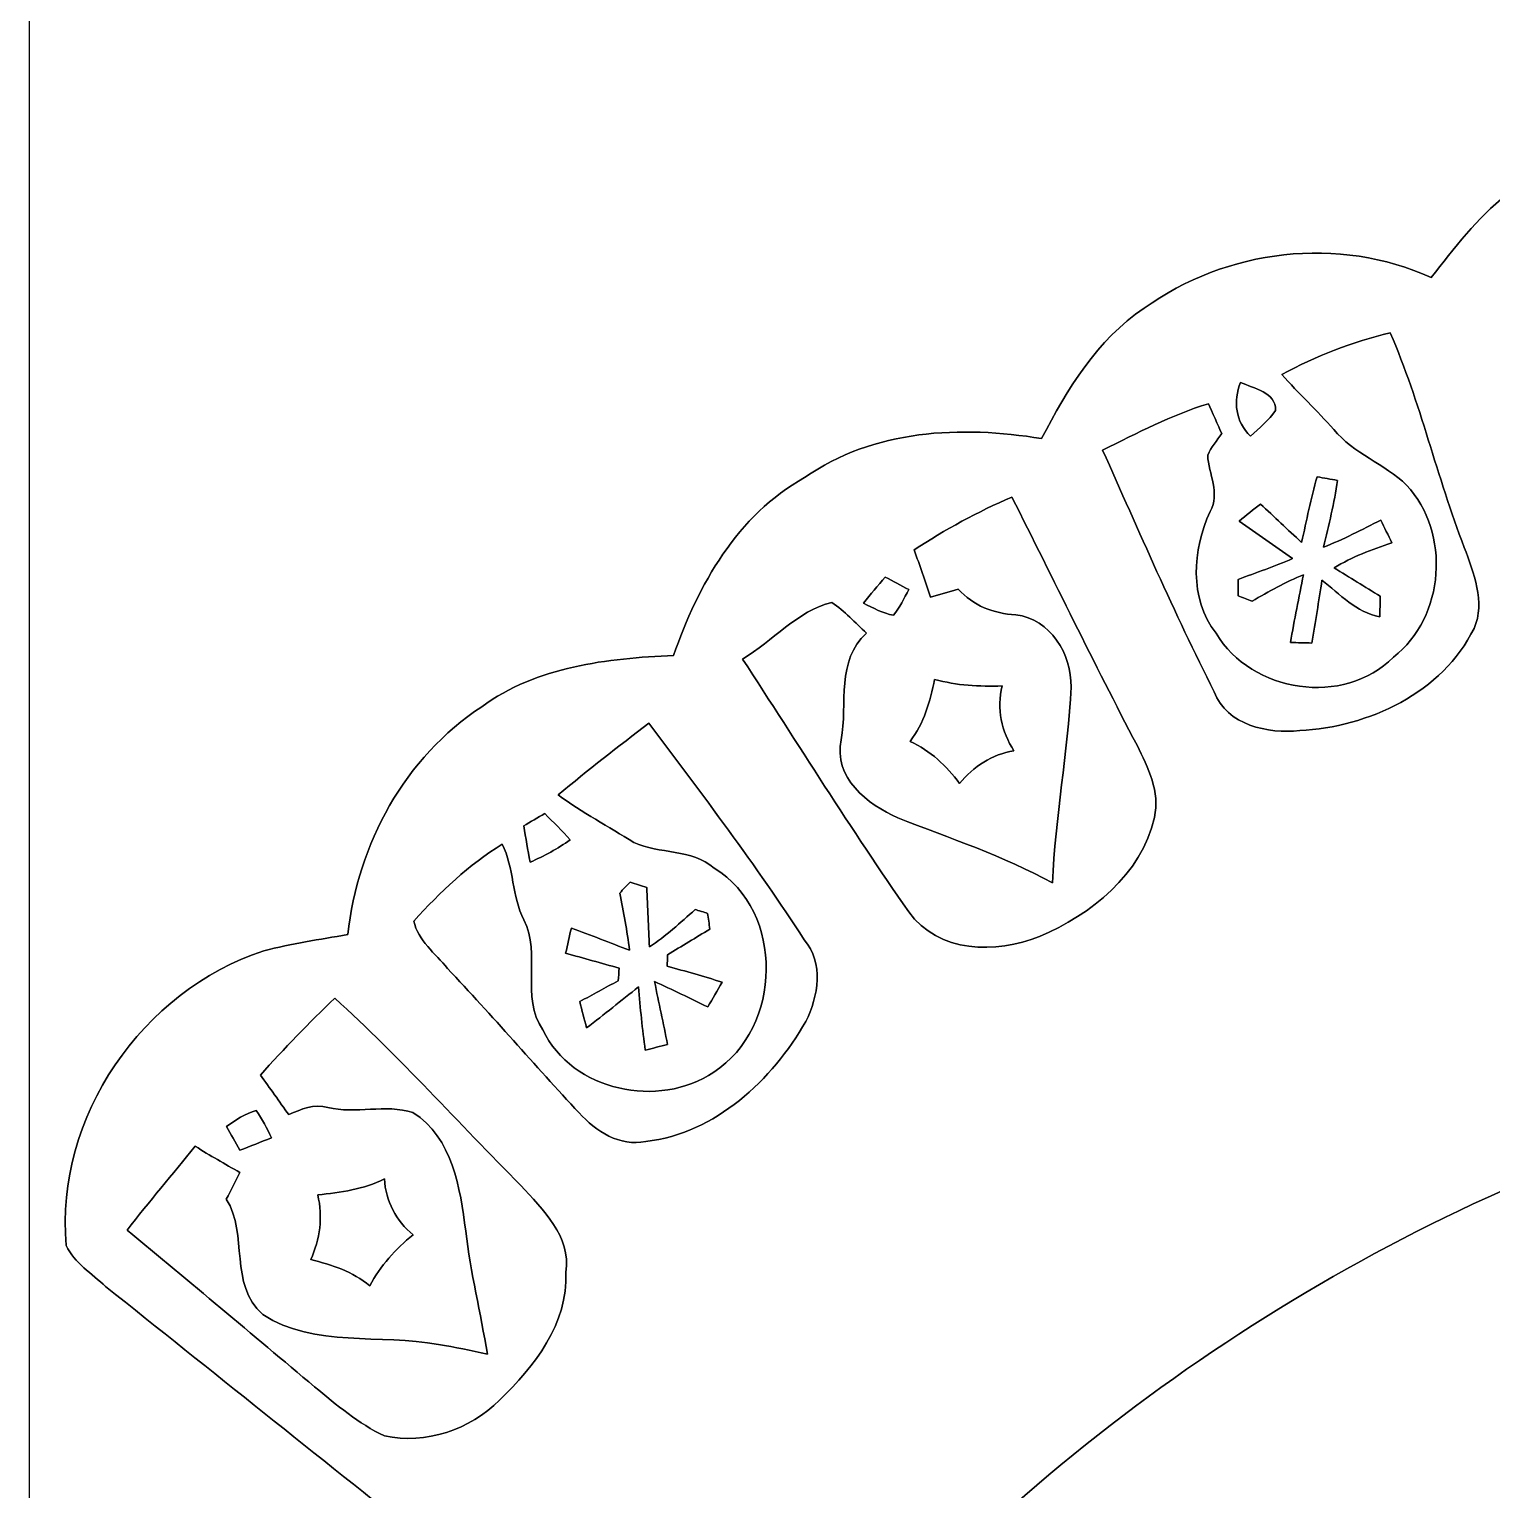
# Model space of a CAD drawing. Header units: centimetres. Extents: x -16.8 to 16.8, y -16.7 to 16.7.
# Drawn here: x -16.77 to -5.93, y -4.59 to 6.24 of the extents above; entities that cross this region are included whole.
import ezdxf

# ---------------------------------------------------------------- set-up
doc = ezdxf.new("R2010")
doc.units = ezdxf.units.CM
doc.header["$MEASUREMENT"] = 0
doc.layers.add('Layer 1', color=7, linetype='Continuous')

msp = doc.modelspace()

# ---------------------------------------------------------------- linework, layer by layer
at = {"layer": 'Layer 1', "color": 7}
for points, knots in [([(-16.77458, 16.66875), (-16.77458, 16.66875), (16.77458, 16.66875), (16.77458, 16.66875), (16.77458, 16.66875), (16.77458, 16.66875), (16.77458, -16.66875), (16.77458, -16.66875), (16.77458, -16.66875), (16.77458, -16.66875), (-16.77458, -16.66875), (-16.77458, -16.66875), (-16.77458, -16.66875), (-16.77458, -16.66875), (-16.77458, 16.66875), (-16.77458, 16.66875), (-16.77458, 16.66875), (-16.77458, 16.66875), (-16.77458, 16.66875), (-16.77458, 16.66875)], [0, 0, 0, 0, 0.16666667, 0.16666667, 0.16666667, 0.16666667, 0.33333333, 0.33333333, 0.33333333, 0.33333333, 0.5, 0.5, 0.5, 0.5, 0.66666667, 0.66666667, 0.66666667, 0.66666667, 1, 1, 1, 1]), ([(-3.25438, 5.12621), (-3.56517, 5.23416), (-3.86221, 5.39221), (-4.19029, 5.44266), (-4.19029, 5.44266), (-4.76285, 5.50827), (-5.36011, 5.35728), (-5.82154, 5.00944), (-5.82154, 5.00944), (-6.0392, 4.83588), (-6.20924, 4.61257), (-6.37928, 4.3942), (-6.37928, 4.3942), (-7.06085, 4.70782), (-7.90328, 4.60692), (-8.50688, 4.16736), (-8.50688, 4.16736), (-8.85966, 3.93559), (-9.07733, 3.56588), (-9.26924, 3.20111), (-9.26924, 3.20111), (-9.86331, 3.29883), (-10.51772, 3.27096), (-11.02536, 2.91183), (-11.02536, 2.91183), (-11.52525, 2.63349), (-11.81594, 2.11631), (-11.99691, 1.59244), (-11.99691, 1.59244), (-12.48763, 1.57233), (-13.01186, 1.5113), (-13.41967, 1.21285), (-13.41967, 1.21285), (-13.9887, 0.83996), (-14.34042, 0.19368), (-14.41309, -0.4766), (-14.41309, -0.4766), (-14.62123, -0.51259), (-14.83007, -0.54363), (-15.03468, -0.59619), (-15.03468, -0.59619), (-15.93709, -0.89218), (-16.58514, -1.82986), (-16.50048, -2.78201), (-16.50048, -2.78201), (-16.43909, -2.91148), (-16.30962, -2.98979), (-16.20802, -3.08539), (-16.20802, -3.08539), (-14.64098, -4.33811), (-13.07042, -5.58624), (-11.50726, -6.84354), (-11.50726, -6.84354), (-11.36897, -6.69749), (-11.23738, -6.54473), (-11.10968, -6.38951), (-11.10968, -6.38951), (-9.5183, -4.46758), (-7.43761, -2.94076), (-5.09588, -2.06728), (-5.09588, -2.06728), (-3.50061, -1.47002), (-1.79529, -1.13065), (-0.08819, -1.17898), (-0.08819, -1.17898), (3.44876, -1.15958), (6.94725, -2.5975), (9.50383, -5.03061), (9.50383, -5.03061), (10.11026, -5.58553), (10.63801, -6.21841), (11.16542, -6.84706), (11.16542, -6.84706), (12.72999, -5.62116), (14.26739, -4.36033), (15.82773, -3.12879), (15.82773, -3.12879), (15.94697, -3.01978), (16.11242, -2.92629), (16.16498, -2.76543), (16.16498, -2.76543), (16.1798, -2.35338), (16.10148, -1.92828), (15.89334, -1.5688), (15.89334, -1.5688), (15.52399, -0.92957), (14.82584, -0.51964), (14.09277, -0.47202), (14.09277, -0.47202), (14.00104, -0.12559), (13.94566, 0.24342), (13.73434, 0.54257), (13.73434, 0.54257), (13.50645, 0.93416), (13.13215, 1.21285), (12.73246, 1.41111), (12.73246, 1.41111), (12.40614, 1.56316), (12.0336, 1.54129), (11.68717, 1.60338), (11.68717, 1.60338), (11.61768, 1.68381), (11.59157, 1.7907), (11.55065, 1.88666), (11.55065, 1.88666), (11.31711, 2.51354), (10.75761, 2.99367), (10.11943, 3.17641), (10.11943, 3.17641), (9.74019, 3.31682), (9.33132, 3.23815), (8.94221, 3.19652), (8.94221, 3.19652), (8.77676, 3.5179), (8.58873, 3.8414), (8.2998, 4.06682), (8.2998, 4.06682), (7.69726, 4.60058), (6.7878, 4.71382), (6.05578, 4.39561), (6.05578, 4.39561), (5.86034, 4.64573), (5.65926, 4.89761), (5.39327, 5.07612), (5.39327, 5.07612), (4.98934, 5.34846), (4.49262, 5.49839), (4.00438, 5.4483), (4.00438, 5.4483), (3.62514, 5.43807), (3.28612, 5.24863), (2.93687, 5.12339), (2.93687, 5.12339), (2.64478, 5.48111), (2.23767, 5.74746), (1.78153, 5.83706), (1.78153, 5.83706), (1.10808, 6.02333), (0.37394, 5.8106), (-0.16016, 5.3781), (-0.16016, 5.3781), (-0.47166, 5.61657), (-0.8255, 5.80813), (-1.21708, 5.87163), (-1.21708, 5.87163), (-1.96003, 5.9884), (-2.78836, 5.73687), (-3.25438, 5.12621)], [0, 0, 0, 0, 0.02631579, 0.02631579, 0.02631579, 0.02631579, 0.05263158, 0.05263158, 0.05263158, 0.05263158, 0.07894737, 0.07894737, 0.07894737, 0.07894737, 0.10526316, 0.10526316, 0.10526316, 0.10526316, 0.13157895, 0.13157895, 0.13157895, 0.13157895, 0.15789474, 0.15789474, 0.15789474, 0.15789474, 0.18421053, 0.18421053, 0.18421053, 0.18421053, 0.21052632, 0.21052632, 0.21052632, 0.21052632, 0.23684211, 0.23684211, 0.23684211, 0.23684211, 0.26315789, 0.26315789, 0.26315789, 0.26315789, 0.28947368, 0.28947368, 0.28947368, 0.28947368, 0.31578947, 0.31578947, 0.31578947, 0.31578947, 0.34210526, 0.34210526, 0.34210526, 0.34210526, 0.36842105, 0.36842105, 0.36842105, 0.36842105, 0.39473684, 0.39473684, 0.39473684, 0.39473684, 0.42105263, 0.42105263, 0.42105263, 0.42105263, 0.44736842, 0.44736842, 0.44736842, 0.44736842, 0.47368421, 0.47368421, 0.47368421, 0.47368421, 0.5, 0.5, 0.5, 0.5, 0.52631579, 0.52631579, 0.52631579, 0.52631579, 0.55263158, 0.55263158, 0.55263158, 0.55263158, 0.57894737, 0.57894737, 0.57894737, 0.57894737, 0.60526316, 0.60526316, 0.60526316, 0.60526316, 0.63157895, 0.63157895, 0.63157895, 0.63157895, 0.65789474, 0.65789474, 0.65789474, 0.65789474, 0.68421053, 0.68421053, 0.68421053, 0.68421053, 0.71052632, 0.71052632, 0.71052632, 0.71052632, 0.73684211, 0.73684211, 0.73684211, 0.73684211, 0.76315789, 0.76315789, 0.76315789, 0.76315789, 0.78947368, 0.78947368, 0.78947368, 0.78947368, 0.81578947, 0.81578947, 0.81578947, 0.81578947, 0.84210526, 0.84210526, 0.84210526, 0.84210526, 0.86842105, 0.86842105, 0.86842105, 0.86842105, 0.89473684, 0.89473684, 0.89473684, 0.89473684, 0.92105263, 0.92105263, 0.92105263, 0.92105263, 0.94736842, 0.94736842, 0.94736842, 0.94736842, 1, 1, 1, 1]), ([(-7.48771, 3.6763), (-7.23406, 3.81247), (-6.96348, 3.91724), (-6.68373, 3.98533), (-6.68373, 3.98533), (-6.45795, 3.46992), (-6.33906, 2.91782), (-6.1341, 2.39466), (-6.1341, 2.39466), (-6.06884, 2.20839), (-5.97394, 1.98861), (-6.06213, 1.79388), (-6.06213, 1.79388), (-6.29638, 1.31621), (-6.8453, 1.06186), (-7.35471, 1.03611), (-7.35471, 1.03611), (-7.59001, 1.01036), (-7.89446, 1.07562), (-7.98795, 1.32327), (-7.98795, 1.32327), (-8.28569, 1.91029), (-8.54745, 2.51495), (-8.81592, 3.11573), (-8.81592, 3.11573), (-8.56015, 3.24203), (-8.30545, 3.37503), (-8.03204, 3.45969), (-8.03204, 3.45969), (-8.007, 3.40466), (-7.95761, 3.29389), (-7.93291, 3.2385), (-7.93291, 3.2385), (-7.96925, 3.18629), (-8.01194, 3.1369), (-8.03698, 3.07763), (-8.03698, 3.07763), (-8.03063, 2.93829), (-7.94209, 2.79576), (-8.01899, 2.65994), (-8.01899, 2.65994), (-8.15058, 2.37596), (-8.17457, 2.01683), (-7.97525, 1.75824), (-7.97525, 1.75824), (-7.71172, 1.31727), (-7.02804, 1.21038), (-6.65974, 1.58009), (-6.65974, 1.58009), (-6.27662, 1.8796), (-6.23464, 2.50119), (-6.56202, 2.85644), (-6.56202, 2.85644), (-6.72641, 3.01554), (-6.95537, 3.08963), (-7.10177, 3.26849), (-7.10177, 3.26849), (-7.22665, 3.40819), (-7.36283, 3.53695), (-7.48771, 3.6763)], [0, 0, 0, 0, 0.0625, 0.0625, 0.0625, 0.0625, 0.125, 0.125, 0.125, 0.125, 0.1875, 0.1875, 0.1875, 0.1875, 0.25, 0.25, 0.25, 0.25, 0.3125, 0.3125, 0.3125, 0.3125, 0.375, 0.375, 0.375, 0.375, 0.4375, 0.4375, 0.4375, 0.4375, 0.5, 0.5, 0.5, 0.5, 0.5625, 0.5625, 0.5625, 0.5625, 0.625, 0.625, 0.625, 0.625, 0.6875, 0.6875, 0.6875, 0.6875, 0.75, 0.75, 0.75, 0.75, 0.8125, 0.8125, 0.8125, 0.8125, 0.875, 0.875, 0.875, 0.875, 1, 1, 1, 1]), ([(-7.79251, 3.61774), (-7.69726, 3.57152), (-7.52969, 3.54718), (-7.53357, 3.40995), (-7.53357, 3.40995), (-7.58366, 3.33551), (-7.65528, 3.27978), (-7.71984, 3.2191), (-7.71984, 3.2191), (-7.83061, 3.32775), (-7.85001, 3.47698), (-7.79251, 3.61774)], [0, 0, 0, 0, 0.25, 0.25, 0.25, 0.25, 0.5, 0.5, 0.5, 0.5, 1, 1, 1, 1]), ([(-7.22524, 2.91747), (-7.17515, 2.90901), (-7.1247, 2.90019), (-7.07461, 2.89101), (-7.07461, 2.89101), (-7.09789, 2.72415), (-7.13916, 2.56046), (-7.17832, 2.39642), (-7.17832, 2.39642), (-7.03121, 2.45181), (-6.89328, 2.5273), (-6.75252, 2.5968), (-6.75252, 2.5968), (-6.72571, 2.54071), (-6.6989, 2.48461), (-6.67244, 2.42817), (-6.67244, 2.42817), (-6.81955, 2.37737), (-6.96666, 2.3241), (-7.10001, 2.24261), (-7.10001, 2.24261), (-6.98606, 2.17205), (-6.87105, 2.1022), (-6.75711, 2.03165), (-6.75711, 2.03165), (-6.75816, 1.99355), (-6.76028, 1.91805), (-6.76134, 1.88031), (-6.76134, 1.88031), (-6.93561, 1.91135), (-7.05591, 2.04893), (-7.18996, 2.15194), (-7.18996, 2.15194), (-7.21254, 1.99637), (-7.23829, 1.84044), (-7.26511, 1.68522), (-7.26511, 1.68522), (-7.31767, 1.68628), (-7.37023, 1.68769), (-7.4228, 1.6891), (-7.4228, 1.6891), (-7.39458, 1.85737), (-7.35965, 2.02389), (-7.32719, 2.19146), (-7.32719, 2.19146), (-7.46019, 2.13819), (-7.58472, 2.06728), (-7.70784, 1.99496), (-7.70784, 1.99496), (-7.74241, 2.00872), (-7.77699, 2.02212), (-7.81121, 2.03518), (-7.81121, 2.03518), (-7.81156, 2.0761), (-7.81156, 2.11667), (-7.81121, 2.15688), (-7.81121, 2.15688), (-7.6768, 2.20733), (-7.54027, 2.25354), (-7.40869, 2.31105), (-7.40869, 2.31105), (-7.53886, 2.40559), (-7.67292, 2.49414), (-7.80239, 2.58939), (-7.80239, 2.58939), (-7.75123, 2.63278), (-7.69832, 2.67441), (-7.64575, 2.71604), (-7.64575, 2.71604), (-7.54451, 2.62149), (-7.44361, 2.52554), (-7.34095, 2.4317), (-7.34095, 2.4317), (-7.30285, 2.59397), (-7.27251, 2.75766), (-7.22524, 2.91747)], [0, 0, 0, 0, 0.05, 0.05, 0.05, 0.05, 0.1, 0.1, 0.1, 0.1, 0.15, 0.15, 0.15, 0.15, 0.2, 0.2, 0.2, 0.2, 0.25, 0.25, 0.25, 0.25, 0.3, 0.3, 0.3, 0.3, 0.35, 0.35, 0.35, 0.35, 0.4, 0.4, 0.4, 0.4, 0.45, 0.45, 0.45, 0.45, 0.5, 0.5, 0.5, 0.5, 0.55, 0.55, 0.55, 0.55, 0.6, 0.6, 0.6, 0.6, 0.65, 0.65, 0.65, 0.65, 0.7, 0.7, 0.7, 0.7, 0.75, 0.75, 0.75, 0.75, 0.8, 0.8, 0.8, 0.8, 0.85, 0.85, 0.85, 0.85, 0.9, 0.9, 0.9, 0.9, 1, 1, 1, 1]), ([(-10.21433, 2.37561), (-9.98361, 2.52624), (-9.74231, 2.65994), (-9.48796, 2.76684), (-9.48796, 2.76684), (-9.17928, 2.15371), (-8.88048, 1.53564), (-8.56086, 0.92781), (-8.56086, 0.92781), (-8.48007, 0.76165), (-8.38835, 0.58349), (-8.43174, 0.39194), (-8.43174, 0.39194), (-8.52876, -0.03351), (-8.90023, -0.32703), (-9.2837, -0.49036), (-9.2837, -0.49036), (-9.60684, -0.62018), (-10.03406, -0.61489), (-10.25384, -0.30692), (-10.25384, -0.30692), (-10.68211, 0.30551), (-11.07652, 0.94086), (-11.48539, 1.56633), (-11.48539, 1.56633), (-11.26278, 1.69792), (-11.07934, 1.9244), (-10.82322, 1.98649), (-10.82322, 1.98649), (-10.72797, 1.92193), (-10.65142, 1.8348), (-10.5664, 1.75824), (-10.5664, 1.75824), (-10.79324, 1.55681), (-10.70716, 1.23402), (-10.75337, 0.96802), (-10.75337, 0.96802), (-10.81793, 0.6918), (-10.55793, 0.48648), (-10.33321, 0.38911), (-10.33321, 0.38911), (-9.94763, 0.23636), (-9.55181, 0.10689), (-9.18669, -0.09384), (-9.18669, -0.09384), (-9.16869, 0.39299), (-9.07239, 0.87277), (-9.05016, 1.35925), (-9.05016, 1.35925), (-9.04416, 1.60055), (-9.20362, 1.86584), (-9.46044, 1.89371), (-9.46044, 1.89371), (-9.62413, 1.90394), (-9.77688, 1.96286), (-9.88589, 2.08492), (-9.88589, 2.08492), (-9.95504, 2.06551), (-10.02348, 2.04576), (-10.09227, 2.02636), (-10.09227, 2.02636), (-10.12966, 2.14418), (-10.17129, 2.26025), (-10.21433, 2.37561)], [0, 0, 0, 0, 0.05882353, 0.05882353, 0.05882353, 0.05882353, 0.11764706, 0.11764706, 0.11764706, 0.11764706, 0.17647059, 0.17647059, 0.17647059, 0.17647059, 0.23529412, 0.23529412, 0.23529412, 0.23529412, 0.29411765, 0.29411765, 0.29411765, 0.29411765, 0.35294118, 0.35294118, 0.35294118, 0.35294118, 0.41176471, 0.41176471, 0.41176471, 0.41176471, 0.47058824, 0.47058824, 0.47058824, 0.47058824, 0.52941176, 0.52941176, 0.52941176, 0.52941176, 0.58823529, 0.58823529, 0.58823529, 0.58823529, 0.64705882, 0.64705882, 0.64705882, 0.64705882, 0.70588235, 0.70588235, 0.70588235, 0.70588235, 0.76470588, 0.76470588, 0.76470588, 0.76470588, 0.82352941, 0.82352941, 0.82352941, 0.82352941, 0.88235294, 0.88235294, 0.88235294, 0.88235294, 1, 1, 1, 1]), ([(-10.42741, 2.17417), (-10.36955, 2.14348), (-10.31169, 2.11279), (-10.25349, 2.08139), (-10.25349, 2.08139), (-10.28735, 2.01612), (-10.31946, 1.94874), (-10.36532, 1.89089), (-10.36532, 1.89089), (-10.4454, 1.90429), (-10.51701, 1.94486), (-10.58863, 1.98085), (-10.58863, 1.98085), (-10.53641, 2.04646), (-10.48279, 2.11102), (-10.42741, 2.17417)], [0, 0, 0, 0, 0.2, 0.2, 0.2, 0.2, 0.4, 0.4, 0.4, 0.4, 0.6, 0.6, 0.6, 0.6, 1, 1, 1, 1]), ([(-10.06193, 1.41605), (-9.8993, 1.36984), (-9.72926, 1.36208), (-9.56134, 1.36701), (-9.56134, 1.36701), (-9.60367, 1.19803), (-9.56451, 1.03117), (-9.47385, 0.88512), (-9.47385, 0.88512), (-9.63683, 0.86184), (-9.77265, 0.7687), (-9.87707, 0.64417), (-9.87707, 0.64417), (-9.97303, 0.77576), (-10.09403, 0.88653), (-10.2429, 0.95567), (-10.2429, 0.95567), (-10.1413, 1.09079), (-10.09438, 1.25236), (-10.06193, 1.41605)], [0, 0, 0, 0, 0.16666667, 0.16666667, 0.16666667, 0.16666667, 0.33333333, 0.33333333, 0.33333333, 0.33333333, 0.5, 0.5, 0.5, 0.5, 0.66666667, 0.66666667, 0.66666667, 0.66666667, 1, 1, 1, 1]), ([(-12.85311, 0.56092), (-12.63121, 0.74119), (-12.40719, 0.91899), (-12.17965, 1.09185), (-12.17965, 1.09185), (-11.78595, 0.56374), (-11.38661, 0.03845), (-11.02854, -0.5147), (-11.02854, -0.5147), (-10.88178, -0.68509), (-10.92412, -0.93557), (-11.01619, -1.12078), (-11.01619, -1.12078), (-11.26702, -1.55363), (-11.68541, -1.95298), (-12.20294, -2.00978), (-12.20294, -2.00978), (-12.39696, -2.05176), (-12.57335, -1.93322), (-12.69788, -1.79776), (-12.69788, -1.79776), (-13.02808, -1.44533), (-13.341, -1.07703), (-13.67437, -0.72743), (-13.67437, -0.72743), (-13.76257, -0.61595), (-13.89274, -0.52211), (-13.92308, -0.37571), (-13.92308, -0.37571), (-13.72835, -0.16193), (-13.51386, 0.04092), (-13.26762, 0.19473), (-13.26762, 0.19473), (-13.17872, 0.01693), (-13.19812, -0.19121), (-13.10711, -0.36724), (-13.10711, -0.36724), (-12.97658, -0.62301), (-13.13427, -0.93698), (-12.96705, -1.18357), (-12.96705, -1.18357), (-12.74657, -1.63865), (-12.10839, -1.7713), (-11.69917, -1.49613), (-11.69917, -1.49613), (-11.19188, -1.16628), (-11.16965, -0.30727), (-11.69564, 0.01588), (-11.69564, 0.01588), (-11.86392, 0.16228), (-12.10098, 0.11853), (-12.29219, 0.20532), (-12.29219, 0.20532), (-12.47775, 0.32632), (-12.67636, 0.42686), (-12.85311, 0.56092)], [0, 0, 0, 0, 0.06666667, 0.06666667, 0.06666667, 0.06666667, 0.13333333, 0.13333333, 0.13333333, 0.13333333, 0.2, 0.2, 0.2, 0.2, 0.26666667, 0.26666667, 0.26666667, 0.26666667, 0.33333333, 0.33333333, 0.33333333, 0.33333333, 0.4, 0.4, 0.4, 0.4, 0.46666667, 0.46666667, 0.46666667, 0.46666667, 0.53333333, 0.53333333, 0.53333333, 0.53333333, 0.6, 0.6, 0.6, 0.6, 0.66666667, 0.66666667, 0.66666667, 0.66666667, 0.73333333, 0.73333333, 0.73333333, 0.73333333, 0.8, 0.8, 0.8, 0.8, 0.86666667, 0.86666667, 0.86666667, 0.86666667, 1, 1, 1, 1]), ([(-13.10852, 0.32914), (-13.05666, 0.35983), (-13.0048, 0.39053), (-12.95259, 0.42086), (-12.95259, 0.42086), (-12.88768, 0.35736), (-12.82453, 0.29245), (-12.76279, 0.22578), (-12.76279, 0.22578), (-12.85699, 0.16122), (-12.95682, 0.10583), (-13.06124, 0.06033), (-13.06124, 0.06033), (-13.07747, 0.14993), (-13.09335, 0.23989), (-13.10852, 0.32914)], [0, 0, 0, 0, 0.2, 0.2, 0.2, 0.2, 0.4, 0.4, 0.4, 0.4, 0.6, 0.6, 0.6, 0.6, 1, 1, 1, 1]), ([(-12.31935, -0.08855), (-12.27808, -0.10125), (-12.2368, -0.11395), (-12.19553, -0.127), (-12.19553, -0.127), (-12.18988, -0.27376), (-12.18353, -0.42086), (-12.17683, -0.56797), (-12.17683, -0.56797), (-12.05512, -0.48683), (-11.94611, -0.38876), (-11.83746, -0.29104), (-11.83746, -0.29104), (-11.81453, -0.2981), (-11.76796, -0.31186), (-11.74468, -0.31891), (-11.74468, -0.31891), (-11.73903, -0.35772), (-11.73374, -0.39688), (-11.7281, -0.43603), (-11.7281, -0.43603), (-11.83252, -0.49953), (-11.93729, -0.56198), (-12.04172, -0.62583), (-12.04172, -0.62583), (-12.04242, -0.64699), (-12.04383, -0.68968), (-12.04454, -0.71085), (-12.04454, -0.71085), (-11.90872, -0.74859), (-11.77219, -0.78564), (-11.63779, -0.82973), (-11.63779, -0.82973), (-11.67201, -0.89147), (-11.70764, -0.9525), (-11.74433, -1.01318), (-11.74433, -1.01318), (-11.8745, -0.94862), (-12.00503, -0.88441), (-12.13767, -0.82515), (-12.13767, -0.82515), (-12.10769, -0.98072), (-12.07311, -1.13489), (-12.04136, -1.29081), (-12.04136, -1.29081), (-12.09675, -1.30528), (-12.15214, -1.31904), (-12.20717, -1.3335), (-12.20717, -1.3335), (-12.22869, -1.17757), (-12.24456, -1.02129), (-12.25691, -0.86466), (-12.25691, -0.86466), (-12.38638, -0.96414), (-12.51056, -1.07033), (-12.64214, -1.16769), (-12.64214, -1.16769), (-12.65943, -1.10278), (-12.67636, -1.03823), (-12.69224, -0.97331), (-12.69224, -0.97331), (-12.59734, -0.92146), (-12.50244, -0.8696), (-12.40719, -0.8188), (-12.40719, -0.8188), (-12.40543, -0.79551), (-12.40226, -0.74895), (-12.40049, -0.72566), (-12.40049, -0.72566), (-12.53278, -0.68827), (-12.66508, -0.65158), (-12.79737, -0.61489), (-12.79737, -0.61489), (-12.78361, -0.55245), (-12.7695, -0.49001), (-12.75468, -0.42757), (-12.75468, -0.42757), (-12.61039, -0.48013), (-12.46823, -0.53799), (-12.32394, -0.59196), (-12.32394, -0.59196), (-12.34158, -0.44909), (-12.36768, -0.30868), (-12.39661, -0.16828), (-12.39661, -0.16828), (-12.37086, -0.14146), (-12.34546, -0.11501), (-12.31935, -0.08855)], [0, 0, 0, 0, 0.04347826, 0.04347826, 0.04347826, 0.04347826, 0.08695652, 0.08695652, 0.08695652, 0.08695652, 0.13043478, 0.13043478, 0.13043478, 0.13043478, 0.17391304, 0.17391304, 0.17391304, 0.17391304, 0.2173913, 0.2173913, 0.2173913, 0.2173913, 0.26086957, 0.26086957, 0.26086957, 0.26086957, 0.30434783, 0.30434783, 0.30434783, 0.30434783, 0.34782609, 0.34782609, 0.34782609, 0.34782609, 0.39130435, 0.39130435, 0.39130435, 0.39130435, 0.43478261, 0.43478261, 0.43478261, 0.43478261, 0.47826087, 0.47826087, 0.47826087, 0.47826087, 0.52173913, 0.52173913, 0.52173913, 0.52173913, 0.56521739, 0.56521739, 0.56521739, 0.56521739, 0.60869565, 0.60869565, 0.60869565, 0.60869565, 0.65217391, 0.65217391, 0.65217391, 0.65217391, 0.69565217, 0.69565217, 0.69565217, 0.69565217, 0.73913043, 0.73913043, 0.73913043, 0.73913043, 0.7826087, 0.7826087, 0.7826087, 0.7826087, 0.82608696, 0.82608696, 0.82608696, 0.82608696, 0.86956522, 0.86956522, 0.86956522, 0.86956522, 0.91304348, 0.91304348, 0.91304348, 0.91304348, 1, 1, 1, 1]), ([(-15.06114, -1.51765), (-14.8844, -1.3208), (-14.69919, -1.13171), (-14.50975, -0.94756), (-14.50975, -0.94756), (-14.02574, -1.38536), (-13.59112, -1.87431), (-13.13004, -2.33574), (-13.13004, -2.33574), (-12.96705, -2.51601), (-12.75644, -2.71145), (-12.79525, -2.98062), (-12.79525, -2.98062), (-12.77796, -3.3588), (-13.03055, -3.67912), (-13.28773, -3.92748), (-13.28773, -3.92748), (-13.50645, -4.14726), (-13.83489, -4.25909), (-14.1411, -4.19312), (-14.1411, -4.19312), (-14.33336, -4.10351), (-14.49564, -3.96205), (-14.65898, -3.8294), (-14.65898, -3.8294), (-15.12147, -3.44099), (-15.58325, -3.05153), (-16.04963, -2.66771), (-16.04963, -2.66771), (-15.88453, -2.45745), (-15.71378, -2.25213), (-15.54374, -2.04611), (-15.54374, -2.04611), (-15.43438, -2.11279), (-15.32467, -2.1784), (-15.21248, -2.24014), (-15.21248, -2.24014), (-15.246, -2.3054), (-15.27986, -2.37102), (-15.31338, -2.43699), (-15.31338, -2.43699), (-15.14828, -2.70263), (-15.29786, -3.06564), (-15.0428, -3.29424), (-15.0428, -3.29424), (-14.6558, -3.54224), (-14.17285, -3.43394), (-13.74105, -3.51543), (-13.74105, -3.51543), (-13.61863, -3.53201), (-13.49904, -3.56306), (-13.37804, -3.58704), (-13.37804, -3.58704), (-13.42672, -3.28189), (-13.50292, -2.98168), (-13.5382, -2.67441), (-13.5382, -2.67441), (-13.58053, -2.35585), (-13.63416, -1.98402), (-13.92978, -1.79529), (-13.92978, -1.79529), (-14.13334, -1.73002), (-14.35382, -1.8101), (-14.56126, -1.75789), (-14.56126, -1.75789), (-14.66215, -1.72896), (-14.75987, -1.7713), (-14.85089, -1.81116), (-14.85089, -1.81116), (-14.92074, -1.71344), (-14.99023, -1.61466), (-15.06114, -1.51765)], [0, 0, 0, 0, 0.05263158, 0.05263158, 0.05263158, 0.05263158, 0.10526316, 0.10526316, 0.10526316, 0.10526316, 0.15789474, 0.15789474, 0.15789474, 0.15789474, 0.21052632, 0.21052632, 0.21052632, 0.21052632, 0.26315789, 0.26315789, 0.26315789, 0.26315789, 0.31578947, 0.31578947, 0.31578947, 0.31578947, 0.36842105, 0.36842105, 0.36842105, 0.36842105, 0.42105263, 0.42105263, 0.42105263, 0.42105263, 0.47368421, 0.47368421, 0.47368421, 0.47368421, 0.52631579, 0.52631579, 0.52631579, 0.52631579, 0.57894737, 0.57894737, 0.57894737, 0.57894737, 0.63157895, 0.63157895, 0.63157895, 0.63157895, 0.68421053, 0.68421053, 0.68421053, 0.68421053, 0.73684211, 0.73684211, 0.73684211, 0.73684211, 0.78947368, 0.78947368, 0.78947368, 0.78947368, 0.84210526, 0.84210526, 0.84210526, 0.84210526, 0.89473684, 0.89473684, 0.89473684, 0.89473684, 1, 1, 1, 1]), ([(-15.31303, -1.899), (-15.24353, -1.85314), (-15.17403, -1.80305), (-15.09254, -1.78082), (-15.09254, -1.78082), (-15.04597, -1.84291), (-15.01246, -1.91382), (-14.97859, -1.98367), (-14.97859, -1.98367), (-15.05656, -2.01436), (-15.13417, -2.04505), (-15.21213, -2.07504), (-15.21213, -2.07504), (-15.246, -2.01613), (-15.27951, -1.95756), (-15.31303, -1.899)], [0, 0, 0, 0, 0.2, 0.2, 0.2, 0.2, 0.4, 0.4, 0.4, 0.4, 0.6, 0.6, 0.6, 0.6, 1, 1, 1, 1]), ([(-14.63569, -2.407), (-14.46601, -2.3876), (-14.29456, -2.36608), (-14.14074, -2.28741), (-14.14074, -2.28741), (-14.13228, -2.45251), (-14.05502, -2.59786), (-13.92802, -2.70298), (-13.92802, -2.70298), (-14.0589, -2.80741), (-14.17144, -2.93229), (-14.25046, -3.08081), (-14.25046, -3.08081), (-14.37569, -2.97498), (-14.53092, -2.92453), (-14.6879, -2.88643), (-14.6879, -2.88643), (-14.61946, -2.73509), (-14.59583, -2.56963), (-14.63569, -2.407)], [0, 0, 0, 0, 0.16666667, 0.16666667, 0.16666667, 0.16666667, 0.33333333, 0.33333333, 0.33333333, 0.33333333, 0.5, 0.5, 0.5, 0.5, 0.66666667, 0.66666667, 0.66666667, 0.66666667, 1, 1, 1, 1])]:
    msp.add_open_spline(points, degree=3, knots=knots, dxfattribs=at)
at = {"layer": 'Layer 1', "color": 251}
for points, knots in [([(-3.25438, 5.12621), (-2.78836, 5.73687), (-1.96003, 5.9884), (-1.21708, 5.87163), (-1.21708, 5.87163), (-0.8255, 5.80813), (-0.47166, 5.61657), (-0.16016, 5.3781), (-0.16016, 5.3781), (0.37394, 5.8106), (1.10808, 6.02333), (1.78153, 5.83706), (1.78153, 5.83706), (2.23767, 5.74746), (2.64478, 5.48111), (2.93687, 5.12339), (2.93687, 5.12339), (3.28612, 5.24863), (3.62514, 5.43807), (4.00438, 5.4483), (4.00438, 5.4483), (4.49262, 5.49839), (4.98934, 5.34846), (5.39327, 5.07612), (5.39327, 5.07612), (5.65926, 4.89761), (5.86034, 4.64573), (6.05578, 4.39561), (6.05578, 4.39561), (6.7878, 4.71382), (7.69726, 4.60058), (8.2998, 4.06682), (8.2998, 4.06682), (8.58873, 3.8414), (8.77676, 3.5179), (8.94221, 3.19652), (8.94221, 3.19652), (9.33132, 3.23815), (9.74019, 3.31682), (10.11943, 3.17641), (10.11943, 3.17641), (10.75761, 2.99367), (11.31711, 2.51354), (11.55065, 1.88666), (11.55065, 1.88666), (11.59157, 1.7907), (11.61768, 1.68381), (11.68717, 1.60338), (11.68717, 1.60338), (12.0336, 1.54129), (12.40614, 1.56316), (12.73246, 1.41111), (12.73246, 1.41111), (13.13215, 1.21285), (13.50645, 0.93416), (13.73434, 0.54257), (13.73434, 0.54257), (13.94566, 0.24342), (14.00104, -0.12559), (14.09277, -0.47202), (14.09277, -0.47202), (14.82584, -0.51964), (15.52399, -0.92957), (15.89334, -1.5688), (15.89334, -1.5688), (16.10148, -1.92828), (16.1798, -2.35338), (16.16498, -2.76543), (16.16498, -2.76543), (16.11242, -2.92629), (15.94697, -3.01978), (15.82773, -3.12879), (15.82773, -3.12879), (14.26739, -4.36033), (12.72999, -5.62116), (11.16542, -6.84706), (11.16542, -6.84706), (10.63801, -6.21841), (10.11026, -5.58553), (9.50383, -5.03061), (9.50383, -5.03061), (6.94725, -2.5975), (3.44876, -1.15958), (-0.08819, -1.17898), (-0.08819, -1.17898), (-1.79529, -1.13065), (-3.50061, -1.47002), (-5.09588, -2.06728), (-5.09588, -2.06728), (-7.43761, -2.94076), (-9.5183, -4.46758), (-11.10968, -6.38951), (-11.10968, -6.38951), (-11.23738, -6.54473), (-11.36897, -6.69749), (-11.50726, -6.84354), (-11.50726, -6.84354), (-13.07042, -5.58624), (-14.64098, -4.33811), (-16.20802, -3.08539), (-16.20802, -3.08539), (-16.30962, -2.98979), (-16.43909, -2.91148), (-16.50048, -2.78201), (-16.50048, -2.78201), (-16.58514, -1.82986), (-15.93709, -0.89218), (-15.03468, -0.59619), (-15.03468, -0.59619), (-14.83007, -0.54363), (-14.62123, -0.51259), (-14.41309, -0.4766), (-14.41309, -0.4766), (-14.34042, 0.19368), (-13.9887, 0.83996), (-13.41967, 1.21285), (-13.41967, 1.21285), (-13.01186, 1.5113), (-12.48763, 1.57233), (-11.99691, 1.59244), (-11.99691, 1.59244), (-11.81594, 2.11631), (-11.52525, 2.63349), (-11.02536, 2.91183), (-11.02536, 2.91183), (-10.51772, 3.27096), (-9.86331, 3.29883), (-9.26924, 3.20111), (-9.26924, 3.20111), (-9.07733, 3.56588), (-8.85966, 3.93559), (-8.50688, 4.16736), (-8.50688, 4.16736), (-7.90328, 4.60692), (-7.06085, 4.70782), (-6.37928, 4.3942), (-6.37928, 4.3942), (-6.20924, 4.61257), (-6.0392, 4.83588), (-5.82154, 5.00944), (-5.82154, 5.00944), (-5.36011, 5.35728), (-4.76285, 5.50827), (-4.19029, 5.44266), (-4.19029, 5.44266), (-3.86221, 5.39221), (-3.56517, 5.23416), (-3.25438, 5.12621), (-3.25438, 5.12621), (-3.25438, 5.12621), (-3.25438, 5.12621), (-3.25438, 5.12621)], [0, 0, 0, 0, 0.02564103, 0.02564103, 0.02564103, 0.02564103, 0.05128205, 0.05128205, 0.05128205, 0.05128205, 0.07692308, 0.07692308, 0.07692308, 0.07692308, 0.1025641, 0.1025641, 0.1025641, 0.1025641, 0.12820513, 0.12820513, 0.12820513, 0.12820513, 0.15384615, 0.15384615, 0.15384615, 0.15384615, 0.17948718, 0.17948718, 0.17948718, 0.17948718, 0.20512821, 0.20512821, 0.20512821, 0.20512821, 0.23076923, 0.23076923, 0.23076923, 0.23076923, 0.25641026, 0.25641026, 0.25641026, 0.25641026, 0.28205128, 0.28205128, 0.28205128, 0.28205128, 0.30769231, 0.30769231, 0.30769231, 0.30769231, 0.33333333, 0.33333333, 0.33333333, 0.33333333, 0.35897436, 0.35897436, 0.35897436, 0.35897436, 0.38461538, 0.38461538, 0.38461538, 0.38461538, 0.41025641, 0.41025641, 0.41025641, 0.41025641, 0.43589744, 0.43589744, 0.43589744, 0.43589744, 0.46153846, 0.46153846, 0.46153846, 0.46153846, 0.48717949, 0.48717949, 0.48717949, 0.48717949, 0.51282051, 0.51282051, 0.51282051, 0.51282051, 0.53846154, 0.53846154, 0.53846154, 0.53846154, 0.56410256, 0.56410256, 0.56410256, 0.56410256, 0.58974359, 0.58974359, 0.58974359, 0.58974359, 0.61538462, 0.61538462, 0.61538462, 0.61538462, 0.64102564, 0.64102564, 0.64102564, 0.64102564, 0.66666667, 0.66666667, 0.66666667, 0.66666667, 0.69230769, 0.69230769, 0.69230769, 0.69230769, 0.71794872, 0.71794872, 0.71794872, 0.71794872, 0.74358974, 0.74358974, 0.74358974, 0.74358974, 0.76923077, 0.76923077, 0.76923077, 0.76923077, 0.79487179, 0.79487179, 0.79487179, 0.79487179, 0.82051282, 0.82051282, 0.82051282, 0.82051282, 0.84615385, 0.84615385, 0.84615385, 0.84615385, 0.87179487, 0.87179487, 0.87179487, 0.87179487, 0.8974359, 0.8974359, 0.8974359, 0.8974359, 0.92307692, 0.92307692, 0.92307692, 0.92307692, 0.94871795, 0.94871795, 0.94871795, 0.94871795, 1, 1, 1, 1]), ([(-7.48771, 3.6763), (-7.36283, 3.53695), (-7.22665, 3.40819), (-7.10177, 3.26849), (-7.10177, 3.26849), (-6.95537, 3.08963), (-6.72641, 3.01554), (-6.56202, 2.85644), (-6.56202, 2.85644), (-6.23464, 2.50119), (-6.27662, 1.8796), (-6.65974, 1.58009), (-6.65974, 1.58009), (-7.02804, 1.21038), (-7.71172, 1.31727), (-7.97525, 1.75824), (-7.97525, 1.75824), (-8.17457, 2.01683), (-8.15058, 2.37596), (-8.01899, 2.65994), (-8.01899, 2.65994), (-7.94209, 2.79576), (-8.03063, 2.93829), (-8.03698, 3.07763), (-8.03698, 3.07763), (-8.01194, 3.1369), (-7.96925, 3.18629), (-7.93291, 3.2385), (-7.93291, 3.2385), (-7.95761, 3.29389), (-8.007, 3.40466), (-8.03204, 3.45969), (-8.03204, 3.45969), (-8.30545, 3.37503), (-8.56015, 3.24203), (-8.81592, 3.11573), (-8.81592, 3.11573), (-8.54745, 2.51495), (-8.28569, 1.91029), (-7.98795, 1.32327), (-7.98795, 1.32327), (-7.89446, 1.07562), (-7.59001, 1.01036), (-7.35471, 1.03611), (-7.35471, 1.03611), (-6.8453, 1.06186), (-6.29638, 1.31621), (-6.06213, 1.79388), (-6.06213, 1.79388), (-5.97394, 1.98861), (-6.06884, 2.20839), (-6.1341, 2.39466), (-6.1341, 2.39466), (-6.33906, 2.91782), (-6.45795, 3.46992), (-6.68373, 3.98533), (-6.68373, 3.98533), (-6.96348, 3.91724), (-7.23406, 3.81247), (-7.48771, 3.6763), (-7.48771, 3.6763), (-7.48771, 3.6763), (-7.48771, 3.6763), (-7.48771, 3.6763)], [0, 0, 0, 0, 0.05882353, 0.05882353, 0.05882353, 0.05882353, 0.11764706, 0.11764706, 0.11764706, 0.11764706, 0.17647059, 0.17647059, 0.17647059, 0.17647059, 0.23529412, 0.23529412, 0.23529412, 0.23529412, 0.29411765, 0.29411765, 0.29411765, 0.29411765, 0.35294118, 0.35294118, 0.35294118, 0.35294118, 0.41176471, 0.41176471, 0.41176471, 0.41176471, 0.47058824, 0.47058824, 0.47058824, 0.47058824, 0.52941176, 0.52941176, 0.52941176, 0.52941176, 0.58823529, 0.58823529, 0.58823529, 0.58823529, 0.64705882, 0.64705882, 0.64705882, 0.64705882, 0.70588235, 0.70588235, 0.70588235, 0.70588235, 0.76470588, 0.76470588, 0.76470588, 0.76470588, 0.82352941, 0.82352941, 0.82352941, 0.82352941, 0.88235294, 0.88235294, 0.88235294, 0.88235294, 1, 1, 1, 1]), ([(-7.79251, 3.61774), (-7.85001, 3.47698), (-7.83061, 3.32775), (-7.71984, 3.2191), (-7.71984, 3.2191), (-7.65528, 3.27978), (-7.58366, 3.33551), (-7.53357, 3.40995), (-7.53357, 3.40995), (-7.52969, 3.54718), (-7.69726, 3.57152), (-7.79251, 3.61774), (-7.79251, 3.61774), (-7.79251, 3.61774), (-7.79251, 3.61774), (-7.79251, 3.61774)], [0, 0, 0, 0, 0.2, 0.2, 0.2, 0.2, 0.4, 0.4, 0.4, 0.4, 0.6, 0.6, 0.6, 0.6, 1, 1, 1, 1]), ([(-7.22524, 2.91747), (-7.27251, 2.75766), (-7.30285, 2.59397), (-7.34095, 2.4317), (-7.34095, 2.4317), (-7.44361, 2.52554), (-7.54451, 2.62149), (-7.64575, 2.71604), (-7.64575, 2.71604), (-7.69832, 2.67441), (-7.75123, 2.63278), (-7.80239, 2.58939), (-7.80239, 2.58939), (-7.67292, 2.49414), (-7.53886, 2.40559), (-7.40869, 2.31105), (-7.40869, 2.31105), (-7.54027, 2.25354), (-7.6768, 2.20733), (-7.81121, 2.15688), (-7.81121, 2.15688), (-7.81156, 2.11667), (-7.81156, 2.0761), (-7.81121, 2.03518), (-7.81121, 2.03518), (-7.77699, 2.02212), (-7.74241, 2.00872), (-7.70784, 1.99496), (-7.70784, 1.99496), (-7.58472, 2.06728), (-7.46019, 2.13819), (-7.32719, 2.19146), (-7.32719, 2.19146), (-7.35965, 2.02389), (-7.39458, 1.85737), (-7.4228, 1.6891), (-7.4228, 1.6891), (-7.37023, 1.68769), (-7.31767, 1.68628), (-7.26511, 1.68522), (-7.26511, 1.68522), (-7.23829, 1.84044), (-7.21254, 1.99637), (-7.18996, 2.15194), (-7.18996, 2.15194), (-7.05591, 2.04893), (-6.93561, 1.91135), (-6.76134, 1.88031), (-6.76134, 1.88031), (-6.76028, 1.91805), (-6.75816, 1.99355), (-6.75711, 2.03165), (-6.75711, 2.03165), (-6.87105, 2.1022), (-6.98606, 2.17205), (-7.10001, 2.24261), (-7.10001, 2.24261), (-6.96666, 2.3241), (-6.81955, 2.37737), (-6.67244, 2.42817), (-6.67244, 2.42817), (-6.6989, 2.48461), (-6.72571, 2.54071), (-6.75252, 2.5968), (-6.75252, 2.5968), (-6.89328, 2.5273), (-7.03121, 2.45181), (-7.17832, 2.39642), (-7.17832, 2.39642), (-7.13916, 2.56046), (-7.09789, 2.72415), (-7.07461, 2.89101), (-7.07461, 2.89101), (-7.1247, 2.90019), (-7.17515, 2.90901), (-7.22524, 2.91747), (-7.22524, 2.91747), (-7.22524, 2.91747), (-7.22524, 2.91747), (-7.22524, 2.91747)], [0, 0, 0, 0, 0.04761905, 0.04761905, 0.04761905, 0.04761905, 0.0952381, 0.0952381, 0.0952381, 0.0952381, 0.14285714, 0.14285714, 0.14285714, 0.14285714, 0.19047619, 0.19047619, 0.19047619, 0.19047619, 0.23809524, 0.23809524, 0.23809524, 0.23809524, 0.28571429, 0.28571429, 0.28571429, 0.28571429, 0.33333333, 0.33333333, 0.33333333, 0.33333333, 0.38095238, 0.38095238, 0.38095238, 0.38095238, 0.42857143, 0.42857143, 0.42857143, 0.42857143, 0.47619048, 0.47619048, 0.47619048, 0.47619048, 0.52380952, 0.52380952, 0.52380952, 0.52380952, 0.57142857, 0.57142857, 0.57142857, 0.57142857, 0.61904762, 0.61904762, 0.61904762, 0.61904762, 0.66666667, 0.66666667, 0.66666667, 0.66666667, 0.71428571, 0.71428571, 0.71428571, 0.71428571, 0.76190476, 0.76190476, 0.76190476, 0.76190476, 0.80952381, 0.80952381, 0.80952381, 0.80952381, 0.85714286, 0.85714286, 0.85714286, 0.85714286, 0.9047619, 0.9047619, 0.9047619, 0.9047619, 1, 1, 1, 1]), ([(-10.21433, 2.37561), (-10.17129, 2.26025), (-10.12966, 2.14418), (-10.09227, 2.02636), (-10.09227, 2.02636), (-10.02348, 2.04576), (-9.95504, 2.06551), (-9.88589, 2.08492), (-9.88589, 2.08492), (-9.77688, 1.96286), (-9.62413, 1.90394), (-9.46044, 1.89371), (-9.46044, 1.89371), (-9.20362, 1.86584), (-9.04416, 1.60055), (-9.05016, 1.35925), (-9.05016, 1.35925), (-9.07239, 0.87277), (-9.16869, 0.39299), (-9.18669, -0.09384), (-9.18669, -0.09384), (-9.55181, 0.10689), (-9.94763, 0.23636), (-10.33321, 0.38911), (-10.33321, 0.38911), (-10.55793, 0.48648), (-10.81793, 0.6918), (-10.75337, 0.96802), (-10.75337, 0.96802), (-10.70716, 1.23402), (-10.79324, 1.55681), (-10.5664, 1.75824), (-10.5664, 1.75824), (-10.65142, 1.8348), (-10.72797, 1.92193), (-10.82322, 1.98649), (-10.82322, 1.98649), (-11.07934, 1.9244), (-11.26278, 1.69792), (-11.48539, 1.56633), (-11.48539, 1.56633), (-11.07652, 0.94086), (-10.68211, 0.30551), (-10.25384, -0.30692), (-10.25384, -0.30692), (-10.03406, -0.61489), (-9.60684, -0.62018), (-9.2837, -0.49036), (-9.2837, -0.49036), (-8.90023, -0.32703), (-8.52876, -0.03351), (-8.43174, 0.39194), (-8.43174, 0.39194), (-8.38835, 0.58349), (-8.48007, 0.76165), (-8.56086, 0.92781), (-8.56086, 0.92781), (-8.88048, 1.53564), (-9.17928, 2.15371), (-9.48796, 2.76684), (-9.48796, 2.76684), (-9.74231, 2.65994), (-9.98361, 2.52624), (-10.21433, 2.37561), (-10.21433, 2.37561), (-10.21433, 2.37561), (-10.21433, 2.37561), (-10.21433, 2.37561)], [0, 0, 0, 0, 0.05555556, 0.05555556, 0.05555556, 0.05555556, 0.11111111, 0.11111111, 0.11111111, 0.11111111, 0.16666667, 0.16666667, 0.16666667, 0.16666667, 0.22222222, 0.22222222, 0.22222222, 0.22222222, 0.27777778, 0.27777778, 0.27777778, 0.27777778, 0.33333333, 0.33333333, 0.33333333, 0.33333333, 0.38888889, 0.38888889, 0.38888889, 0.38888889, 0.44444444, 0.44444444, 0.44444444, 0.44444444, 0.5, 0.5, 0.5, 0.5, 0.55555556, 0.55555556, 0.55555556, 0.55555556, 0.61111111, 0.61111111, 0.61111111, 0.61111111, 0.66666667, 0.66666667, 0.66666667, 0.66666667, 0.72222222, 0.72222222, 0.72222222, 0.72222222, 0.77777778, 0.77777778, 0.77777778, 0.77777778, 0.83333333, 0.83333333, 0.83333333, 0.83333333, 0.88888889, 0.88888889, 0.88888889, 0.88888889, 1, 1, 1, 1]), ([(-10.42741, 2.17417), (-10.48279, 2.11102), (-10.53641, 2.04646), (-10.58863, 1.98085), (-10.58863, 1.98085), (-10.51701, 1.94486), (-10.4454, 1.90429), (-10.36532, 1.89089), (-10.36532, 1.89089), (-10.31946, 1.94874), (-10.28735, 2.01612), (-10.25349, 2.08139), (-10.25349, 2.08139), (-10.31169, 2.11279), (-10.36955, 2.14348), (-10.42741, 2.17417), (-10.42741, 2.17417), (-10.42741, 2.17417), (-10.42741, 2.17417), (-10.42741, 2.17417)], [0, 0, 0, 0, 0.16666667, 0.16666667, 0.16666667, 0.16666667, 0.33333333, 0.33333333, 0.33333333, 0.33333333, 0.5, 0.5, 0.5, 0.5, 0.66666667, 0.66666667, 0.66666667, 0.66666667, 1, 1, 1, 1]), ([(-10.06193, 1.41605), (-10.09438, 1.25236), (-10.1413, 1.09079), (-10.2429, 0.95567), (-10.2429, 0.95567), (-10.09403, 0.88653), (-9.97303, 0.77576), (-9.87707, 0.64417), (-9.87707, 0.64417), (-9.77265, 0.7687), (-9.63683, 0.86184), (-9.47385, 0.88512), (-9.47385, 0.88512), (-9.56451, 1.03117), (-9.60367, 1.19803), (-9.56134, 1.36701), (-9.56134, 1.36701), (-9.72926, 1.36208), (-9.8993, 1.36984), (-10.06193, 1.41605), (-10.06193, 1.41605), (-10.06193, 1.41605), (-10.06193, 1.41605), (-10.06193, 1.41605)], [0, 0, 0, 0, 0.14285714, 0.14285714, 0.14285714, 0.14285714, 0.28571429, 0.28571429, 0.28571429, 0.28571429, 0.42857143, 0.42857143, 0.42857143, 0.42857143, 0.57142857, 0.57142857, 0.57142857, 0.57142857, 0.71428571, 0.71428571, 0.71428571, 0.71428571, 1, 1, 1, 1]), ([(-12.85311, 0.56092), (-12.67636, 0.42686), (-12.47775, 0.32632), (-12.29219, 0.20532), (-12.29219, 0.20532), (-12.10098, 0.11853), (-11.86392, 0.16228), (-11.69564, 0.01588), (-11.69564, 0.01588), (-11.16965, -0.30727), (-11.19188, -1.16628), (-11.69917, -1.49613), (-11.69917, -1.49613), (-12.10839, -1.7713), (-12.74657, -1.63865), (-12.96705, -1.18357), (-12.96705, -1.18357), (-13.13427, -0.93698), (-12.97658, -0.62301), (-13.10711, -0.36724), (-13.10711, -0.36724), (-13.19812, -0.19121), (-13.17872, 0.01693), (-13.26762, 0.19473), (-13.26762, 0.19473), (-13.51386, 0.04092), (-13.72835, -0.16193), (-13.92308, -0.37571), (-13.92308, -0.37571), (-13.89274, -0.52211), (-13.76257, -0.61595), (-13.67437, -0.72743), (-13.67437, -0.72743), (-13.341, -1.07703), (-13.02808, -1.44533), (-12.69788, -1.79776), (-12.69788, -1.79776), (-12.57335, -1.93322), (-12.39696, -2.05176), (-12.20294, -2.00978), (-12.20294, -2.00978), (-11.68541, -1.95298), (-11.26702, -1.55363), (-11.01619, -1.12078), (-11.01619, -1.12078), (-10.92412, -0.93557), (-10.88178, -0.68509), (-11.02854, -0.5147), (-11.02854, -0.5147), (-11.38661, 0.03845), (-11.78595, 0.56374), (-12.17965, 1.09185), (-12.17965, 1.09185), (-12.40719, 0.91899), (-12.63121, 0.74119), (-12.85311, 0.56092), (-12.85311, 0.56092), (-12.85311, 0.56092), (-12.85311, 0.56092), (-12.85311, 0.56092)], [0, 0, 0, 0, 0.0625, 0.0625, 0.0625, 0.0625, 0.125, 0.125, 0.125, 0.125, 0.1875, 0.1875, 0.1875, 0.1875, 0.25, 0.25, 0.25, 0.25, 0.3125, 0.3125, 0.3125, 0.3125, 0.375, 0.375, 0.375, 0.375, 0.4375, 0.4375, 0.4375, 0.4375, 0.5, 0.5, 0.5, 0.5, 0.5625, 0.5625, 0.5625, 0.5625, 0.625, 0.625, 0.625, 0.625, 0.6875, 0.6875, 0.6875, 0.6875, 0.75, 0.75, 0.75, 0.75, 0.8125, 0.8125, 0.8125, 0.8125, 0.875, 0.875, 0.875, 0.875, 1, 1, 1, 1]), ([(-13.10852, 0.32914), (-13.09335, 0.23989), (-13.07747, 0.14993), (-13.06124, 0.06033), (-13.06124, 0.06033), (-12.95682, 0.10583), (-12.85699, 0.16122), (-12.76279, 0.22578), (-12.76279, 0.22578), (-12.82453, 0.29245), (-12.88768, 0.35736), (-12.95259, 0.42086), (-12.95259, 0.42086), (-13.0048, 0.39053), (-13.05666, 0.35983), (-13.10852, 0.32914), (-13.10852, 0.32914), (-13.10852, 0.32914), (-13.10852, 0.32914), (-13.10852, 0.32914)], [0, 0, 0, 0, 0.16666667, 0.16666667, 0.16666667, 0.16666667, 0.33333333, 0.33333333, 0.33333333, 0.33333333, 0.5, 0.5, 0.5, 0.5, 0.66666667, 0.66666667, 0.66666667, 0.66666667, 1, 1, 1, 1]), ([(-12.31935, -0.08855), (-12.34546, -0.11501), (-12.37086, -0.14146), (-12.39661, -0.16828), (-12.39661, -0.16828), (-12.36768, -0.30868), (-12.34158, -0.44909), (-12.32394, -0.59196), (-12.32394, -0.59196), (-12.46823, -0.53799), (-12.61039, -0.48013), (-12.75468, -0.42757), (-12.75468, -0.42757), (-12.7695, -0.49001), (-12.78361, -0.55245), (-12.79737, -0.61489), (-12.79737, -0.61489), (-12.66508, -0.65158), (-12.53278, -0.68827), (-12.40049, -0.72566), (-12.40049, -0.72566), (-12.40226, -0.74895), (-12.40543, -0.79551), (-12.40719, -0.8188), (-12.40719, -0.8188), (-12.50244, -0.8696), (-12.59734, -0.92146), (-12.69224, -0.97331), (-12.69224, -0.97331), (-12.67636, -1.03823), (-12.65943, -1.10278), (-12.64214, -1.16769), (-12.64214, -1.16769), (-12.51056, -1.07033), (-12.38638, -0.96414), (-12.25691, -0.86466), (-12.25691, -0.86466), (-12.24456, -1.02129), (-12.22869, -1.17757), (-12.20717, -1.3335), (-12.20717, -1.3335), (-12.15214, -1.31904), (-12.09675, -1.30528), (-12.04136, -1.29081), (-12.04136, -1.29081), (-12.07311, -1.13489), (-12.10769, -0.98072), (-12.13767, -0.82515), (-12.13767, -0.82515), (-12.00503, -0.88441), (-11.8745, -0.94862), (-11.74433, -1.01318), (-11.74433, -1.01318), (-11.70764, -0.9525), (-11.67201, -0.89147), (-11.63779, -0.82973), (-11.63779, -0.82973), (-11.77219, -0.78564), (-11.90872, -0.74859), (-12.04454, -0.71085), (-12.04454, -0.71085), (-12.04383, -0.68968), (-12.04242, -0.64699), (-12.04172, -0.62583), (-12.04172, -0.62583), (-11.93729, -0.56198), (-11.83252, -0.49953), (-11.7281, -0.43603), (-11.7281, -0.43603), (-11.73374, -0.39688), (-11.73903, -0.35772), (-11.74468, -0.31891), (-11.74468, -0.31891), (-11.76796, -0.31186), (-11.81453, -0.2981), (-11.83746, -0.29104), (-11.83746, -0.29104), (-11.94611, -0.38876), (-12.05512, -0.48683), (-12.17683, -0.56797), (-12.17683, -0.56797), (-12.18353, -0.42086), (-12.18988, -0.27376), (-12.19553, -0.127), (-12.19553, -0.127), (-12.2368, -0.11395), (-12.27808, -0.10125), (-12.31935, -0.08855), (-12.31935, -0.08855), (-12.31935, -0.08855), (-12.31935, -0.08855), (-12.31935, -0.08855)], [0, 0, 0, 0, 0.04166667, 0.04166667, 0.04166667, 0.04166667, 0.08333333, 0.08333333, 0.08333333, 0.08333333, 0.125, 0.125, 0.125, 0.125, 0.16666667, 0.16666667, 0.16666667, 0.16666667, 0.20833333, 0.20833333, 0.20833333, 0.20833333, 0.25, 0.25, 0.25, 0.25, 0.29166667, 0.29166667, 0.29166667, 0.29166667, 0.33333333, 0.33333333, 0.33333333, 0.33333333, 0.375, 0.375, 0.375, 0.375, 0.41666667, 0.41666667, 0.41666667, 0.41666667, 0.45833333, 0.45833333, 0.45833333, 0.45833333, 0.5, 0.5, 0.5, 0.5, 0.54166667, 0.54166667, 0.54166667, 0.54166667, 0.58333333, 0.58333333, 0.58333333, 0.58333333, 0.625, 0.625, 0.625, 0.625, 0.66666667, 0.66666667, 0.66666667, 0.66666667, 0.70833333, 0.70833333, 0.70833333, 0.70833333, 0.75, 0.75, 0.75, 0.75, 0.79166667, 0.79166667, 0.79166667, 0.79166667, 0.83333333, 0.83333333, 0.83333333, 0.83333333, 0.875, 0.875, 0.875, 0.875, 0.91666667, 0.91666667, 0.91666667, 0.91666667, 1, 1, 1, 1]), ([(-15.06114, -1.51765), (-14.99023, -1.61466), (-14.92074, -1.71344), (-14.85089, -1.81116), (-14.85089, -1.81116), (-14.75987, -1.7713), (-14.66215, -1.72896), (-14.56126, -1.75789), (-14.56126, -1.75789), (-14.35382, -1.8101), (-14.13334, -1.73002), (-13.92978, -1.79529), (-13.92978, -1.79529), (-13.63416, -1.98402), (-13.58053, -2.35585), (-13.5382, -2.67441), (-13.5382, -2.67441), (-13.50292, -2.98168), (-13.42672, -3.28189), (-13.37804, -3.58704), (-13.37804, -3.58704), (-13.49904, -3.56306), (-13.61863, -3.53201), (-13.74105, -3.51543), (-13.74105, -3.51543), (-14.17285, -3.43394), (-14.6558, -3.54224), (-15.0428, -3.29424), (-15.0428, -3.29424), (-15.29786, -3.06564), (-15.14828, -2.70263), (-15.31338, -2.43699), (-15.31338, -2.43699), (-15.27986, -2.37102), (-15.246, -2.3054), (-15.21248, -2.24014), (-15.21248, -2.24014), (-15.32467, -2.1784), (-15.43438, -2.11279), (-15.54374, -2.04611), (-15.54374, -2.04611), (-15.71378, -2.25213), (-15.88453, -2.45745), (-16.04963, -2.66771), (-16.04963, -2.66771), (-15.58325, -3.05153), (-15.12147, -3.44099), (-14.65898, -3.8294), (-14.65898, -3.8294), (-14.49564, -3.96205), (-14.33336, -4.10351), (-14.1411, -4.19312), (-14.1411, -4.19312), (-13.83489, -4.25909), (-13.50645, -4.14726), (-13.28773, -3.92748), (-13.28773, -3.92748), (-13.03055, -3.67912), (-12.77796, -3.3588), (-12.79525, -2.98062), (-12.79525, -2.98062), (-12.75644, -2.71145), (-12.96705, -2.51601), (-13.13004, -2.33574), (-13.13004, -2.33574), (-13.59112, -1.87431), (-14.02574, -1.38536), (-14.50975, -0.94756), (-14.50975, -0.94756), (-14.69919, -1.13171), (-14.8844, -1.3208), (-15.06114, -1.51765), (-15.06114, -1.51765), (-15.06114, -1.51765), (-15.06114, -1.51765), (-15.06114, -1.51765)], [0, 0, 0, 0, 0.05, 0.05, 0.05, 0.05, 0.1, 0.1, 0.1, 0.1, 0.15, 0.15, 0.15, 0.15, 0.2, 0.2, 0.2, 0.2, 0.25, 0.25, 0.25, 0.25, 0.3, 0.3, 0.3, 0.3, 0.35, 0.35, 0.35, 0.35, 0.4, 0.4, 0.4, 0.4, 0.45, 0.45, 0.45, 0.45, 0.5, 0.5, 0.5, 0.5, 0.55, 0.55, 0.55, 0.55, 0.6, 0.6, 0.6, 0.6, 0.65, 0.65, 0.65, 0.65, 0.7, 0.7, 0.7, 0.7, 0.75, 0.75, 0.75, 0.75, 0.8, 0.8, 0.8, 0.8, 0.85, 0.85, 0.85, 0.85, 0.9, 0.9, 0.9, 0.9, 1, 1, 1, 1]), ([(-15.31303, -1.899), (-15.27951, -1.95756), (-15.246, -2.01613), (-15.21213, -2.07504), (-15.21213, -2.07504), (-15.13417, -2.04505), (-15.05656, -2.01436), (-14.97859, -1.98367), (-14.97859, -1.98367), (-15.01246, -1.91382), (-15.04597, -1.84291), (-15.09254, -1.78082), (-15.09254, -1.78082), (-15.17403, -1.80305), (-15.24353, -1.85314), (-15.31303, -1.899), (-15.31303, -1.899), (-15.31303, -1.899), (-15.31303, -1.899), (-15.31303, -1.899)], [0, 0, 0, 0, 0.16666667, 0.16666667, 0.16666667, 0.16666667, 0.33333333, 0.33333333, 0.33333333, 0.33333333, 0.5, 0.5, 0.5, 0.5, 0.66666667, 0.66666667, 0.66666667, 0.66666667, 1, 1, 1, 1]), ([(-14.63569, -2.407), (-14.59583, -2.56963), (-14.61946, -2.73509), (-14.6879, -2.88643), (-14.6879, -2.88643), (-14.53092, -2.92453), (-14.37569, -2.97498), (-14.25046, -3.08081), (-14.25046, -3.08081), (-14.17144, -2.93229), (-14.0589, -2.80741), (-13.92802, -2.70298), (-13.92802, -2.70298), (-14.05502, -2.59786), (-14.13228, -2.45251), (-14.14074, -2.28741), (-14.14074, -2.28741), (-14.29456, -2.36608), (-14.46601, -2.3876), (-14.63569, -2.407)], [0, 0, 0, 0, 0.16666667, 0.16666667, 0.16666667, 0.16666667, 0.33333333, 0.33333333, 0.33333333, 0.33333333, 0.5, 0.5, 0.5, 0.5, 0.66666667, 0.66666667, 0.66666667, 0.66666667, 1, 1, 1, 1])]:
    msp.add_open_spline(points, degree=3, knots=knots, dxfattribs=at)

doc.saveas('drawing.dxf')
